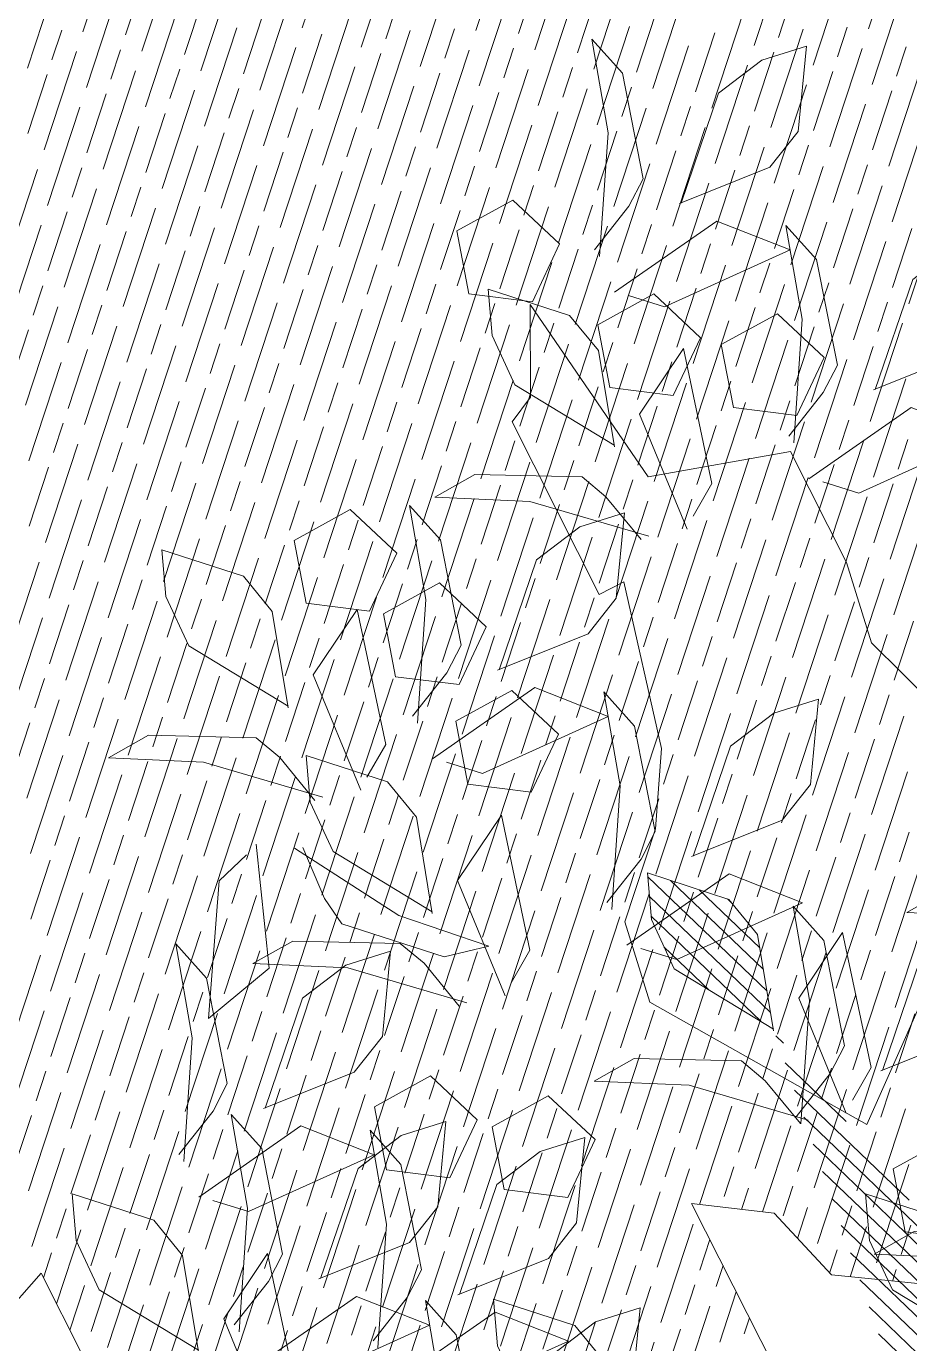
# Model space of a CAD drawing. Header units: millimetres. Extents: x 29001 to 40804, y -8833 to -5892.
# Drawn here: x 29459.74 to 29466.75, y -8448.91 to -8438.46 of the extents above; entities that cross this region are included whole.
import ezdxf

# ---------------------------------------------------------------- set-up
doc = ezdxf.new("R2010")
doc.units = ezdxf.units.MM
doc.layers.get('0').update_dxf_attribs({"lineweight": 0})
for name, color, linetype, lineweight in [('250', 250, 'Continuous', 0), ('252', 252, 'Continuous', 0), ('ARBOL', 3, 'Continuous', 0)]:
    doc.layers.add(name, color=color, linetype=linetype, lineweight=lineweight)
pattern_1 = [(45, (-1654799.55744, 54995.25762), (-0.0105615167031, 0.0105615167031), [])]

# ---------------------------------------------------------------- blocks, each defined once
blk = doc.blocks.new('U1')
at = {"lineweight": 0}
h = blk.add_hatch(dxfattribs=at)
h.set_pattern_fill('ANSI31', color=63, scale=0.11949, style=0)
h.set_pattern_definition(pattern_1)
edge = h.paths.add_edge_path()
edge.add_line((-2359700.9468, 78421.3569), (-2359700.9309, 78421.4671))
edge.add_line((-2359700.9309, 78421.4671), (-2359700.8989, 78421.5079))
edge.add_line((-2359700.8989, 78421.5079), (-2359700.8066, 78421.5399))
edge.add_line((-2359700.8066, 78421.5399), (-2359700.8101, 78421.4866))
edge.add_line((-2359700.8101, 78421.4866), (-2359700.835, 78421.4298))
edge.add_line((-2359700.835, 78421.4298), (-2359700.9468, 78421.3589))
edge.add_line((-2359701.2277, 78421.5763), (-2359701.2117, 78421.6866))
edge.add_line((-2359701.2117, 78421.6866), (-2359701.1798, 78421.7274))
edge.add_line((-2359701.1798, 78421.7274), (-2359701.0874, 78421.7593))
edge.add_line((-2359701.0874, 78421.7593), (-2359701.091, 78421.7061))
edge.add_line((-2359701.091, 78421.7061), (-2359701.1159, 78421.6493))
edge.add_line((-2359701.1159, 78421.6493), (-2359701.2277, 78421.5783))
edge.add_line((-2359701.6141, 78421.9584), (-2359701.7183, 78421.9977))
edge.add_line((-2359701.7183, 78421.9977), (-2359701.7513, 78422.0377))
edge.add_line((-2359701.7513, 78422.0377), (-2359701.7626, 78422.1347))
edge.add_line((-2359701.7626, 78422.1347), (-2359701.7114, 78422.1198))
edge.add_line((-2359701.7114, 78422.1198), (-2359701.6613, 78422.0833))
edge.add_line((-2359701.6613, 78422.0833), (-2359701.6161, 78421.9588))
edge.add_line((-2359701.8674, 78421.4415), (-2359701.8516, 78421.3312))
edge.add_line((-2359701.8516, 78421.3312), (-2359701.8707, 78421.283))
edge.add_line((-2359701.8707, 78421.283), (-2359701.9503, 78421.2263))
edge.add_line((-2359701.9503, 78421.2263), (-2359701.9619, 78421.2784))
edge.add_line((-2359701.9619, 78421.2784), (-2359701.9541, 78421.3399))
edge.add_line((-2359701.9541, 78421.3399), (-2359701.8668, 78421.4396))
edge.add_line((-2359701.497, 78421.0393), (-2359701.4812, 78420.9291))
edge.add_line((-2359701.4812, 78420.9291), (-2359701.5003, 78420.8809))
edge.add_line((-2359701.5003, 78420.8809), (-2359701.5799, 78420.8242))
edge.add_line((-2359701.5799, 78420.8242), (-2359701.5915, 78420.8763))
edge.add_line((-2359701.5915, 78420.8763), (-2359701.5837, 78420.9378))
edge.add_line((-2359701.5837, 78420.9378), (-2359701.4964, 78421.0375))
edge.add_line((-2359700.7266, 78422.0401), (-2359700.7107, 78422.1503))
edge.add_line((-2359700.7107, 78422.1503), (-2359700.6787, 78422.1911))
edge.add_line((-2359700.6787, 78422.1911), (-2359700.5864, 78422.2231))
edge.add_line((-2359700.5864, 78422.2231), (-2359700.5899, 78422.1698))
edge.add_line((-2359700.5899, 78422.1698), (-2359700.6148, 78422.1131))
edge.add_line((-2359700.6148, 78422.1131), (-2359700.7266, 78422.0421))
at = {"lineweight": 0, "true_color": 0xf9de58}
h = blk.add_hatch(dxfattribs=at)
h.set_pattern_fill('ANSI31', color=41, scale=0.11949, style=0)
h.set_pattern_definition(pattern_1)
edge = h.paths.add_edge_path()
edge.add_line((-2359701.3172, 78421.8994), (-2359701.3012, 78422.0097))
edge.add_line((-2359701.3012, 78422.0097), (-2359701.2693, 78422.0505))
edge.add_line((-2359701.2693, 78422.0505), (-2359701.1769, 78422.0824))
edge.add_line((-2359701.1769, 78422.0824), (-2359701.1805, 78422.0292))
edge.add_line((-2359701.1805, 78422.0292), (-2359701.2054, 78421.9724))
edge.add_line((-2359701.2054, 78421.9724), (-2359701.3172, 78421.9014))
edge.add_line((-2359701.4545, 78421.5371), (-2359701.5587, 78421.5764))
edge.add_line((-2359701.5587, 78421.5764), (-2359701.5917, 78421.6164))
edge.add_line((-2359701.5917, 78421.6164), (-2359701.603, 78421.7135))
edge.add_line((-2359701.603, 78421.7135), (-2359701.5518, 78421.6985))
edge.add_line((-2359701.5518, 78421.6985), (-2359701.5017, 78421.662))
edge.add_line((-2359701.5017, 78421.662), (-2359701.4564, 78421.5375))
edge.add_line((-2359701.2863, 78421.2947), (-2359701.2705, 78421.1844))
edge.add_line((-2359701.2705, 78421.1844), (-2359701.2896, 78421.1362))
edge.add_line((-2359701.2896, 78421.1362), (-2359701.3692, 78421.0795))
edge.add_line((-2359701.3692, 78421.0795), (-2359701.3808, 78421.1316))
edge.add_line((-2359701.3808, 78421.1316), (-2359701.373, 78421.1931))
edge.add_line((-2359701.373, 78421.1931), (-2359701.2857, 78421.2928))
edge.add_line((-2359700.5519, 78421.2883), (-2359700.5361, 78421.178))
edge.add_line((-2359700.5361, 78421.178), (-2359700.5553, 78421.1298))
edge.add_line((-2359700.5553, 78421.1298), (-2359700.6348, 78421.0732))
edge.add_line((-2359700.6348, 78421.0732), (-2359700.6464, 78421.1252))
edge.add_line((-2359700.6464, 78421.1252), (-2359700.6386, 78421.1867))
edge.add_line((-2359700.6386, 78421.1867), (-2359700.5513, 78421.2864))
at = {"color": 67, "lineweight": 0, "true_color": 0x6c822b}
for points in [[(-2359700.5785, 78422.882), (-2359700.6192, 78422.8684), (-2359700.7638, 78422.9304), (-2359700.6808, 78422.9649), (-2359700.5625, 78422.8861)], [(-2359700.758, 78422.7181), (-2359700.7981, 78422.7669), (-2359700.8149, 78422.7979), (-2359700.7937, 78422.9187), (-2359700.7595, 78422.9584), (-2359700.7759, 78422.8511), (-2359700.7633, 78422.7102)], [(-2359700.8556, 78422.7687), (-2359700.9598, 78422.8081), (-2359700.9928, 78422.8481), (-2359701.0041, 78422.9451), (-2359700.9529, 78422.9302), (-2359700.9028, 78422.8937), (-2359700.8576, 78422.7691)], [(-2359700.647, 78422.6288), (-2359700.6691, 78422.6656), (-2359700.6397, 78422.8202), (-2359700.5881, 78422.7466), (-2359700.6397, 78422.6141)], [(-2359700.7956, 78422.665), (-2359700.8363, 78422.6514), (-2359700.9809, 78422.7134), (-2359700.8979, 78422.7479), (-2359700.7796, 78422.669)], [(-2359700.5871, 78422.6035), (-2359700.548, 78422.6532), (-2359700.5214, 78422.6763), (-2359700.3989, 78422.6816), (-2359700.3527, 78422.6567), (-2359700.461, 78422.6496), (-2359700.596, 78422.6071)], [(-2359700.4201, 78422.458), (-2359700.5243, 78422.4973), (-2359700.5572, 78422.5373), (-2359700.5686, 78422.6343), (-2359700.5173, 78422.6194), (-2359700.4672, 78422.5829), (-2359700.422, 78422.4584)], [(-2359700.36, 78422.3542), (-2359700.4007, 78422.3406), (-2359700.5453, 78422.4026), (-2359700.4623, 78422.4371), (-2359700.3441, 78422.3583)], [(-2359700.5395, 78422.1903), (-2359700.5796, 78422.2391), (-2359700.5964, 78422.2701), (-2359700.5752, 78422.3909), (-2359700.541, 78422.4306), (-2359700.5574, 78422.3233), (-2359700.5449, 78422.1824)], [(-2359700.6372, 78422.241), (-2359700.7414, 78422.2803), (-2359700.7744, 78422.3203), (-2359700.7857, 78422.4173), (-2359700.7344, 78422.4024), (-2359700.6843, 78422.3659), (-2359700.6391, 78422.2413)], [(-2359700.4286, 78422.101), (-2359700.4507, 78422.1378), (-2359700.4212, 78422.2924), (-2359700.3697, 78422.2188), (-2359700.4212, 78422.0863)], [(-2359700.1942, 78422.2604), (-2359700.2176, 78422.2017), (-2359700.2367, 78422.1721), (-2359700.3527, 78422.1324), (-2359700.404, 78422.1432), (-2359700.3021, 78422.1806), (-2359700.1846, 78422.2595)], [(-2359700.5771, 78422.1372), (-2359700.6178, 78422.1236), (-2359700.7624, 78422.1856), (-2359700.6795, 78422.2201), (-2359700.5612, 78422.1412)], [(-2359700.7266, 78422.0401), (-2359700.7107, 78422.1503), (-2359700.6787, 78422.1911), (-2359700.5864, 78422.2231), (-2359700.5899, 78422.1698), (-2359700.6148, 78422.1131), (-2359700.7266, 78422.0421)], [(-2359700.7502, 78421.9414), (-2359700.7903, 78421.9902), (-2359700.8071, 78422.0212), (-2359700.786, 78422.142), (-2359700.7518, 78422.1817), (-2359700.7681, 78422.0744), (-2359700.7556, 78421.9335)], [(-2359700.8479, 78421.992), (-2359700.9521, 78422.0313), (-2359700.9851, 78422.0713), (-2359700.9964, 78422.1684), (-2359700.9452, 78422.1534), (-2359700.8951, 78422.1169), (-2359700.8498, 78421.9924)], [(-2359700.815, 78421.9591), (-2359700.8371, 78421.9959), (-2359700.8076, 78422.1505), (-2359700.7561, 78422.0769), (-2359700.8076, 78421.9444)], [(-2359700.3687, 78422.0757), (-2359700.3296, 78422.1254), (-2359700.303, 78422.1485), (-2359700.1805, 78422.1538), (-2359700.1343, 78422.129), (-2359700.2426, 78422.1219), (-2359700.3775, 78422.0793)], [(-2359700.1432, 78421.9636), (-2359700.2474, 78422.0029), (-2359700.2804, 78422.0429), (-2359700.2917, 78422.1399), (-2359700.2404, 78422.125), (-2359700.1903, 78422.0885), (-2359700.1451, 78421.964)], [(-2359700.755, 78421.9338), (-2359700.716, 78421.9835), (-2359700.6893, 78422.0066), (-2359700.5668, 78422.0119), (-2359700.5207, 78421.9871), (-2359700.629, 78421.98), (-2359700.7639, 78421.9374)], [(-2359700.1046, 78421.7173), (-2359700.1447, 78421.7661), (-2359700.1615, 78421.7971), (-2359700.1403, 78421.9179), (-2359700.1061, 78421.9576), (-2359700.1225, 78421.8503), (-2359700.11, 78421.7094)], [(-2359700.2023, 78421.7679), (-2359700.3065, 78421.8072), (-2359700.3395, 78421.8472), (-2359700.3508, 78421.9443), (-2359700.2996, 78421.9293), (-2359700.2495, 78421.8928), (-2359700.2042, 78421.7683)], [(-2359700.0831, 78421.8598), (-2359700.1238, 78421.8462), (-2359700.2684, 78421.9082), (-2359700.1854, 78421.9427), (-2359700.0672, 78421.8639)], [(-2359700.2626, 78421.6959), (-2359700.3027, 78421.7447), (-2359700.3195, 78421.7757), (-2359700.2983, 78421.8965), (-2359700.2641, 78421.9362), (-2359700.2805, 78421.8289), (-2359700.268, 78421.688)], [(-2359700.3603, 78421.7466), (-2359700.4645, 78421.7859), (-2359700.4975, 78421.8259), (-2359700.5088, 78421.9229), (-2359700.4576, 78421.908), (-2359700.4074, 78421.8715), (-2359700.3622, 78421.7469)], [(-2359700.9679, 78421.6691), (-2359700.9519, 78421.7793), (-2359700.92, 78421.8201), (-2359700.8276, 78421.8521), (-2359700.8312, 78421.7988), (-2359700.856, 78421.7421), (-2359700.9679, 78421.6711)], [(-2359701.0705, 78421.7298), (-2359701.0315, 78421.7795), (-2359701.0048, 78421.8025), (-2359700.8823, 78421.8079), (-2359700.8362, 78421.783), (-2359700.9445, 78421.7759), (-2359701.0794, 78421.7333)], [(-2359700.1517, 78421.6066), (-2359700.1738, 78421.6434), (-2359700.1443, 78421.798), (-2359700.0928, 78421.7244), (-2359700.1443, 78421.5919)], [(-2359700.1422, 78421.6642), (-2359700.1829, 78421.6506), (-2359700.3275, 78421.7126), (-2359700.2446, 78421.7471), (-2359700.1263, 78421.6682)], [(-2359700.541, 78421.5578), (-2359700.5251, 78421.668), (-2359700.4931, 78421.7088), (-2359700.4008, 78421.7408), (-2359700.4043, 78421.6875), (-2359700.4292, 78421.6308), (-2359700.5411, 78421.5598)], [(-2359700.3217, 78421.5003), (-2359700.3618, 78421.5491), (-2359700.3786, 78421.5801), (-2359700.3575, 78421.7009), (-2359700.3233, 78421.7406), (-2359700.3396, 78421.6333), (-2359700.3271, 78421.4923)], [(-2359700.4194, 78421.5509), (-2359700.5236, 78421.5902), (-2359700.5566, 78421.6302), (-2359700.5679, 78421.7273), (-2359700.5167, 78421.7123), (-2359700.4666, 78421.6758), (-2359700.4213, 78421.5513)]]:
    blk.add_lwpolyline(points, dxfattribs=at)
at = {"color": 63, "lineweight": 0}
for points in [[(-2359701.1157, 78422.1187), (-2359701.0767, 78422.1684), (-2359701.05, 78422.1914), (-2359700.9275, 78422.1967), (-2359700.8814, 78422.1719), (-2359700.9897, 78422.1648), (-2359701.1246, 78422.1222)], [(-2359700.3002, 78421.6428), (-2359700.3409, 78421.6292), (-2359700.4855, 78421.6912), (-2359700.4026, 78421.7257), (-2359700.2843, 78421.6468)]]:
    blk.add_lwpolyline(points, dxfattribs=at)
at = {"layer": '250', "lineweight": 0}
for points in [[(-2359700.5408, 78422.9351), (-2359700.581, 78422.9839), (-2359700.5978, 78423.0149), (-2359700.5766, 78423.1357), (-2359700.5424, 78423.1754), (-2359700.5588, 78423.0681), (-2359700.5462, 78422.9272)], [(-2359700.6385, 78422.9858), (-2359700.7427, 78423.0251), (-2359700.7757, 78423.0651), (-2359700.787, 78423.1621), (-2359700.7358, 78423.1472), (-2359700.6857, 78423.1107), (-2359700.6404, 78422.9861)], [(-2359700.5587, 78422.7098), (-2359700.5427, 78422.82), (-2359700.5108, 78422.8608), (-2359700.4184, 78422.8928), (-2359700.422, 78422.8395), (-2359700.4468, 78422.7828), (-2359700.5587, 78422.7118)], [(-2359700.3224, 78422.4073), (-2359700.3625, 78422.4561), (-2359700.3793, 78422.4871), (-2359700.3581, 78422.6079), (-2359700.3239, 78422.6476), (-2359700.3403, 78422.5403), (-2359700.3278, 78422.3994)], [(-2359700.1806, 78422.42), (-2359700.1646, 78422.5302), (-2359700.1327, 78422.571), (-2359700.0403, 78422.603), (-2359700.0439, 78422.5497), (-2359700.0687, 78422.4929), (-2359700.1806, 78422.4219)], [(-2359700.2689, 78422.339), (-2359700.291, 78422.3758), (-2359700.2616, 78422.5304), (-2359700.21, 78422.4568), (-2359700.2616, 78422.3243)], [(-2359700.209, 78422.3137), (-2359700.1699, 78422.3634), (-2359700.1433, 78422.3864), (-2359700.0208, 78422.3918), (-2359699.9746, 78422.3669), (-2359700.0829, 78422.3598), (-2359700.2179, 78422.3172)], [(-2359700.3402, 78422.182), (-2359700.3243, 78422.2922), (-2359700.2923, 78422.333), (-2359700.2, 78422.365), (-2359700.2035, 78422.3117), (-2359700.2284, 78422.255), (-2359700.3402, 78422.184)], [(-2359700.1295, 78422.2531), (-2359700.098, 78422.224), (-2359700.0826, 78422.0674), (-2359700.1528, 78422.1235), (-2359700.1408, 78422.2651)], [(-2359700.0455, 78421.9129), (-2359700.0856, 78421.9617), (-2359700.1024, 78421.9927), (-2359700.0812, 78422.1135), (-2359700.047, 78422.1532), (-2359700.0634, 78422.0459), (-2359700.0509, 78421.905)], [(-2359700.0633, 78421.6876), (-2359700.0474, 78421.7978), (-2359700.0154, 78421.8386), (-2359699.9231, 78421.8706), (-2359699.9266, 78421.8173), (-2359699.9515, 78421.7606), (-2359700.0633, 78421.6896)]]:
    blk.add_lwpolyline(points, dxfattribs=at)
blk = doc.blocks.new('cc')
at = {"color": 66, "linetype": 'Continuous', "true_color": 0x608d07}
for p, q in [((-0.3661, 3.3124), (-0.3998, 3.3318)), ((-0.2382, 3.2385), (-0.3235, 3.2878)), ((-0.3465, 3.1494), (-0.4909, 3.2327)), ((-0.1146, 3.0913), (-0.399, 3.2555)), ((-0.4646, 3.1418), (-0.5317, 3.1805)), ((-1.0926, 2.9735), (-1.377, 3.1377)), ((-0.8847, 3.0052), (-1.1691, 3.1693)), ((-0.8159, 3.1171), (-0.8617, 3.1435)), ((-1.0029, 2.9975), (-1.1735, 3.096)), ((-0.7918, 3.0273), (-0.9372, 3.1113)), ((-0.3367, 3.0679), (-0.422, 3.1171)), ((-0.0052, 2.9524), (-0.2896, 3.1165)), ((-0.2131, 2.9207), (-0.4975, 3.0849)), ((-0.445, 2.9788), (-0.5342, 3.0303)), ((-0.1234, 2.9447), (-0.294, 3.0433)), ((-1.1911, 2.8029), (-1.4755, 2.9671)), ((-0.9832, 2.8345), (-1.2676, 2.9987)), ((-0.8749, 2.9237), (-0.9602, 2.9729)), ((-0.7678, 2.9376), (-0.8279, 2.9723)), ((-1.1014, 2.8269), (-1.272, 2.9254)), ((-0.7514, 2.7765), (-1.0357, 2.9407)), ((-0.4352, 2.8973), (-0.5205, 2.9465)), ((-0.1038, 2.7817), (-0.3881, 2.9459)), ((-0.7438, 2.8479), (-0.8323, 2.899)), ((-0.3116, 2.7501), (-0.5608, 2.894)), ((0.1281, 2.7237), (-0.1562, 2.8879)), ((0.0046, 2.8709), (-0.0807, 2.9201)), ((-0.5435, 2.8081), (-0.6051, 2.8437)), ((-0.2219, 2.7741), (-0.3925, 2.8726)), ((0.2178, 2.7477), (0.0472, 2.8462)), ((-1.0818, 2.6639), (-1.3661, 2.8281)), ((-0.9734, 2.753), (-1.0587, 2.8023)), ((-0.642, 2.6375), (-0.9264, 2.8017)), ((-1.2896, 2.6323), (-1.574, 2.7964)), ((-0.8499, 2.6059), (-1.1342, 2.77)), ((-0.5337, 2.7266), (-0.619, 2.7759)), ((-0.2023, 2.6111), (-0.4866, 2.7753)), ((-1.1999, 2.6563), (-1.3705, 2.7548)), ((-0.7602, 2.6299), (-0.9308, 2.7284)), ((-0.4101, 2.5795), (-0.6936, 2.7431)), ((0.0296, 2.5531), (-0.2547, 2.7173)), ((-0.0939, 2.7002), (-0.1792, 2.7495)), ((0.2375, 2.5847), (-0.0469, 2.7489)), ((-0.3204, 2.6035), (-0.491, 2.702)), ((0.1193, 2.5771), (-0.0513, 2.6756)), ((0.4694, 2.5267), (0.185, 2.6909)), ((-1.1803, 2.4933), (-1.4646, 2.6575)), ((-1.3881, 2.4616), (-1.6725, 2.6258)), ((-0.9484, 2.4352), (-1.2327, 2.5994)), ((-1.0719, 2.5824), (-1.1572, 2.6317)), ((-0.7405, 2.4669), (-1.0249, 2.6311)), ((-0.6322, 2.556), (-0.7175, 2.6053)), ((-0.3008, 2.4405), (-0.5851, 2.6047)), ((-1.2984, 2.4857), (-1.469, 2.5842)), ((-0.8587, 2.4593), (-1.0293, 2.5578)), ((-0.5086, 2.4088), (-0.793, 2.573)), ((-0.1924, 2.5296), (-0.2778, 2.5789)), ((0.139, 2.4141), (-0.1454, 2.5783)), ((0.2473, 2.5032), (0.162, 2.5525)), ((0.5787, 2.3877), (0.2944, 2.5519)), ((-1.7185, 2.3491), (-2.0029, 2.5132)), ((-0.4189, 2.4329), (-0.5895, 2.5314)), ((-0.0689, 2.3825), (-0.3532, 2.5466)), ((0.3709, 2.3561), (0.0865, 2.5202)), ((-1.6102, 2.4382), (-1.6955, 2.4874)), ((-1.2788, 2.3227), (-1.5631, 2.4869)), ((0.0208, 2.4065), (-0.1498, 2.505)), ((0.4606, 2.3801), (0.29, 2.4786)), ((-1.4866, 2.291), (-1.771, 2.4552)), ((-1.0469, 2.2646), (-1.3312, 2.4288)), ((-1.1704, 2.4118), (-1.2558, 2.461)), ((-0.839, 2.2963), (-1.1234, 2.4605)), ((-0.7307, 2.3854), (-0.816, 2.4347)), ((-0.3993, 2.2699), (-0.6836, 2.4341)), ((-1.3969, 2.3151), (-1.5675, 2.4136)), ((-0.9572, 2.2887), (-1.1278, 2.3872)), ((-0.6071, 2.2382), (-0.8915, 2.4024)), ((-0.291, 2.359), (-0.3763, 2.4083)), ((0.0405, 2.2435), (-0.2439, 2.4077)), ((0.1488, 2.3326), (0.0635, 2.3819)), ((-1.817, 2.1784), (-2.1014, 2.3426)), ((-0.5174, 2.2623), (-0.688, 2.3608)), ((-0.1674, 2.2118), (-0.4518, 2.376)), ((0.2724, 2.1854), (-0.012, 2.3496)), ((0.4802, 2.2171), (0.1958, 2.3813)), ((0.5885, 2.3062), (0.5032, 2.3555)), ((-1.7087, 2.2676), (-1.794, 2.3168)), ((-1.3773, 2.1521), (-1.6616, 2.3162)), ((-0.0777, 2.2359), (-0.2483, 2.3344)), ((0.3621, 2.2095), (0.1914, 2.308)), ((0.7121, 2.159), (0.4277, 2.3232)), ((-1.9352, 2.1708), (-2.1058, 2.2693)), ((-1.5851, 2.1204), (-1.8695, 2.2846)), ((-1.1454, 2.094), (-1.4298, 2.2582)), ((-1.269, 2.2412), (-1.3543, 2.2904)), ((-0.9375, 2.1257), (-1.2219, 2.2898)), ((-0.8292, 2.2148), (-0.9145, 2.264)), ((-0.4978, 2.0993), (-0.7822, 2.2634)), ((-1.4954, 2.1444), (-1.666, 2.2429)), ((-1.0557, 2.118), (-1.2263, 2.2165)), ((-0.7056, 2.0676), (-0.99, 2.2318)), ((-0.3895, 2.1884), (-0.4748, 2.2376)), ((-0.058, 2.0729), (-0.3424, 2.237)), ((-0.6159, 2.0916), (-0.7866, 2.1902)), ((-0.2659, 2.0412), (-0.5503, 2.2054)), ((0.1739, 2.0148), (-0.1105, 2.179)), ((0.0503, 2.162), (-0.035, 2.2112)), ((0.3817, 2.0465), (0.0973, 2.2107)), ((0.49, 2.1356), (0.4047, 2.1848)), ((0.8215, 2.0201), (0.5371, 2.1843)), ((-2.1234, 1.9762), (-2.4078, 2.1404)), ((-1.9155, 2.0078), (-2.1999, 2.172)), ((-1.8072, 2.0969), (-1.8925, 2.1462)), ((-1.4758, 1.9814), (-1.7602, 2.1456)), ((-0.1762, 2.0652), (-0.3468, 2.1638)), ((0.2636, 2.0389), (0.0929, 2.1374)), ((0.6136, 1.9884), (0.3292, 2.1526)), ((-2.0337, 2.0002), (-2.2043, 2.0987)), ((-1.6836, 1.9498), (-1.968, 2.114)), ((-1.3675, 2.0706), (-1.4528, 2.1198)), ((-1.036, 1.955), (-1.3204, 2.1192)), ((-0.9277, 2.0442), (-1.013, 2.0934)), ((-0.5963, 1.9286), (-0.8807, 2.0928)), ((0.7033, 2.0125), (0.5327, 2.111)), ((-1.5939, 1.9738), (-1.7646, 2.0723)), ((-1.2439, 1.9234), (-1.5283, 2.0876)), ((-0.8041, 1.897), (-1.0885, 2.0612)), ((-0.488, 2.0178), (-0.5733, 2.067)), ((-0.1565, 1.9022), (-0.4409, 2.0664)), ((-1.1542, 1.9474), (-1.3248, 2.0459)), ((-0.7144, 1.921), (-0.8851, 2.0195)), ((-0.3644, 1.8706), (-0.6488, 2.0348)), ((0.0753, 1.8442), (-0.209, 2.0084)), ((-0.0482, 1.9914), (-0.1335, 2.0406)), ((0.2832, 1.8759), (-0.0012, 2.04)), ((0.3915, 1.965), (0.3062, 2.0142)), ((0.7229, 1.8495), (0.4386, 2.0136)), ((-2.2219, 1.8056), (-2.5063, 1.9697)), ((-2.014, 1.8372), (-2.2984, 2.0014)), ((-1.9057, 1.9263), (-1.991, 1.9756)), ((-1.5743, 1.8108), (-1.8587, 1.975)), ((-0.2747, 1.8946), (-0.4453, 1.9931)), ((0.1651, 1.8682), (-0.0056, 1.9667)), ((0.5151, 1.8178), (0.2307, 1.982)), ((0.8313, 1.9386), (0.746, 1.9878)), ((-2.1322, 1.8296), (-2.3028, 1.9281)), ((-1.7821, 1.7792), (-2.0665, 1.9433)), ((-1.466, 1.8999), (-1.5513, 1.9492)), ((-1.1345, 1.7844), (-1.4189, 1.9486)), ((-1.0262, 1.8735), (-1.1115, 1.9228)), ((-0.6948, 1.758), (-0.9792, 1.9222)), ((0.6048, 1.8418), (0.4342, 1.9403)), ((0.9548, 1.7914), (0.6705, 1.9556)), ((-1.6924, 1.8032), (-1.8631, 1.9017)), ((-1.3424, 1.7528), (-1.6268, 1.9169)), ((-0.9027, 1.7264), (-1.187, 1.8905)), ((-0.5865, 1.8471), (-0.6718, 1.8964)), ((-0.2551, 1.7316), (-0.5394, 1.8958)), ((1.0445, 1.8154), (0.8739, 1.914)), ((-1.2527, 1.7768), (-1.4233, 1.8753)), ((-0.8129, 1.7504), (-0.9836, 1.8489)), ((-0.4629, 1.7), (-0.7473, 1.8642)), ((-0.1467, 1.8207), (-0.232, 1.87)), ((0.1847, 1.7052), (-0.0997, 1.8694)), ((0.293, 1.7944), (0.2077, 1.8436)), ((0.6244, 1.6788), (0.3401, 1.843)), ((-2.1125, 1.6666), (-2.3969, 1.8308)), ((-2.0042, 1.7557), (-2.0895, 1.805)), ((-1.6728, 1.6402), (-1.9572, 1.8044)), ((-0.3732, 1.724), (-0.5438, 1.8225)), ((-0.0232, 1.6736), (-0.3075, 1.8378)), ((0.4166, 1.6472), (0.1322, 1.8114)), ((0.7328, 1.768), (0.6475, 1.8172)), ((1.0642, 1.6524), (0.7798, 1.8166)), ((-2.2307, 1.659), (-2.4013, 1.7575)), ((-1.8807, 1.6085), (-2.165, 1.7727)), ((-1.5645, 1.7293), (-1.6498, 1.7786)), ((-1.2331, 1.6138), (-1.5174, 1.778)), ((0.0665, 1.6976), (-0.1041, 1.7961)), ((0.5063, 1.6712), (0.3357, 1.7697)), ((0.8563, 1.6208), (0.572, 1.785)), ((1.2961, 1.5944), (1.0117, 1.7586)), ((-1.7909, 1.6326), (-1.9616, 1.7311)), ((-1.4409, 1.5821), (-1.7253, 1.7463)), ((-1.0012, 1.5557), (-1.2855, 1.7199)), ((-1.1247, 1.7029), (-1.21, 1.7522)), ((-0.7933, 1.5874), (-1.0777, 1.7516)), ((-0.685, 1.6765), (-0.7703, 1.7258)), ((-0.3536, 1.561), (-0.6379, 1.7252)), ((0.946, 1.6448), (0.7754, 1.7433)), ((-2.3204, 1.6349), (-2.4492, 1.7093)), ((-1.3512, 1.6062), (-1.5218, 1.7047)), ((-0.9115, 1.5798), (-1.0821, 1.6783)), ((-0.5614, 1.5294), (-0.8458, 1.6935)), ((-0.2452, 1.6501), (-0.3305, 1.6994)), ((0.0862, 1.5346), (-0.1982, 1.6988)), ((0.1945, 1.6237), (0.1092, 1.673)), ((0.5259, 1.5082), (0.2416, 1.6724)), ((-2.1027, 1.5851), (-2.188, 1.6343)), ((-1.7713, 1.4696), (-2.0557, 1.6338)), ((-0.4717, 1.5534), (-0.6423, 1.6519)), ((-0.1217, 1.503), (-0.406, 1.6671)), ((0.3181, 1.4766), (0.0337, 1.6407)), ((0.6343, 1.5973), (0.5489, 1.6466)), ((0.9657, 1.4818), (0.6813, 1.646)), ((-2.2111, 1.496), (-2.4252, 1.6196)), ((-1.9792, 1.4379), (-2.2635, 1.6021)), ((-1.663, 1.5587), (-1.7483, 1.6079)), ((-1.3316, 1.4432), (-1.6159, 1.6074)), ((-0.032, 1.527), (-0.2026, 1.6255)), ((0.4078, 1.5006), (0.2372, 1.5991)), ((0.7578, 1.4502), (0.4735, 1.6143)), ((1.1976, 1.4238), (0.9132, 1.588)), ((1.074, 1.5709), (0.9887, 1.6202)), ((1.4054, 1.4554), (1.1211, 1.6196)), ((-1.8895, 1.462), (-2.0601, 1.5605)), ((-1.5394, 1.4115), (-1.8238, 1.5757)), ((-1.0997, 1.3851), (-1.384, 1.5493)), ((-1.2232, 1.5323), (-1.3085, 1.5816)), ((-0.8918, 1.4168), (-1.1762, 1.581)), ((-0.7835, 1.5059), (-0.8688, 1.5552)), ((-0.4521, 1.3904), (-0.7364, 1.5546)), ((0.8475, 1.4742), (0.6769, 1.5727)), ((1.2873, 1.4478), (1.1167, 1.5463)), ((-2.3292, 1.4884), (-2.4011, 1.5299)), ((-1.4497, 1.4356), (-1.6203, 1.5341)), ((-1.01, 1.4092), (-1.1806, 1.5077)), ((-0.6599, 1.3587), (-0.9443, 1.5229)), ((-0.3437, 1.4795), (-0.4291, 1.5288)), ((-0.0123, 1.364), (-0.2967, 1.5282)), ((-2.2012, 1.4145), (-2.2865, 1.4637)), ((-1.8698, 1.299), (-2.1542, 1.4631)), ((-0.5702, 1.3828), (-0.7408, 1.4813)), ((-0.2202, 1.3323), (-0.5045, 1.4965)), ((0.2196, 1.3059), (-0.0648, 1.4701)), ((0.096, 1.4531), (0.0107, 1.5024)), ((0.4274, 1.3376), (0.1431, 1.5018)), ((0.5358, 1.4267), (0.4504, 1.476)), ((0.8672, 1.3112), (0.5828, 1.4754)), ((-2.0777, 1.2673), (-2.362, 1.4315)), ((-1.7615, 1.3881), (-1.8468, 1.4373)), ((-1.4301, 1.2726), (-1.7144, 1.4367)), ((-0.1305, 1.3564), (-0.3011, 1.4549)), ((0.3093, 1.33), (0.1387, 1.4285)), ((0.6593, 1.2795), (0.375, 1.4437)), ((0.9755, 1.4003), (0.8902, 1.4496)), ((1.3069, 1.2848), (1.0226, 1.449)), ((1.4152, 1.3739), (1.3299, 1.4232)), ((-1.988, 1.2913), (-2.1586, 1.3898)), ((-1.6379, 1.2409), (-1.9223, 1.4051)), ((-1.3217, 1.3617), (-1.4071, 1.4109)), ((-0.9903, 1.2462), (-1.2747, 1.4103)), ((-0.882, 1.3353), (-0.9673, 1.3845)), ((-0.5506, 1.2198), (-0.8349, 1.3839)), ((0.749, 1.3036), (0.5784, 1.4021)), ((1.0991, 1.2532), (0.8147, 1.4173)), ((1.5388, 1.2268), (1.2544, 1.3909)), ((-1.5482, 1.2649), (-1.7188, 1.3634)), ((-1.1982, 1.2145), (-1.4825, 1.3787)), ((-0.7584, 1.1881), (-1.0428, 1.3523)), ((-0.4422, 1.3089), (-0.5276, 1.3581)), ((-0.1108, 1.1934), (-0.3952, 1.3576)), ((1.1888, 1.2772), (1.0182, 1.3757)), ((-1.1085, 1.2385), (-1.2791, 1.3371)), ((-0.6687, 1.2122), (-0.8393, 1.3107)), ((-0.3187, 1.1617), (-0.603, 1.3259)), ((0.1211, 1.1353), (-0.1633, 1.2995)), ((-0.0025, 1.2825), (-0.0878, 1.3317)), ((0.3289, 1.167), (0.0446, 1.3312)), ((0.4372, 1.2561), (0.3519, 1.3054)), ((0.7687, 1.1406), (0.4843, 1.3048)), ((-1.9683, 1.1283), (-2.2527, 1.2925)), ((-1.86, 1.2175), (-1.9453, 1.2667)), ((-1.5286, 1.1019), (-1.8129, 1.2661)), ((-0.229, 1.1858), (-0.3996, 1.2843)), ((0.2108, 1.1594), (0.0402, 1.2579)), ((0.5608, 1.1089), (0.2764, 1.2731)), ((0.877, 1.2297), (0.7917, 1.279)), ((1.2084, 1.1142), (0.924, 1.2784)), ((-2.0865, 1.1207), (-2.2571, 1.2192)), ((-1.7364, 1.0703), (-2.0208, 1.2345)), ((-1.4202, 1.1911), (-1.5056, 1.2403)), ((-1.0888, 1.0755), (-1.3732, 1.2397)), ((-0.9805, 1.1647), (-1.0658, 1.2139)), ((-0.6491, 1.0492), (-0.9334, 1.2133)), ((0.6505, 1.133), (0.4799, 1.2315)), ((1.0006, 1.0825), (0.7162, 1.2467)), ((1.4403, 1.0561), (1.1559, 1.2203)), ((1.3167, 1.2033), (1.2314, 1.2526)), ((1.6482, 1.0878), (1.3638, 1.252)), ((-1.6467, 1.0943), (-1.8173, 1.1928)), ((-1.2967, 1.0439), (-1.5811, 1.2081)), ((-0.8569, 1.0175), (-1.1413, 1.1817)), ((-0.5408, 1.1383), (-0.6261, 1.1875)), ((-0.2093, 1.0228), (-0.4937, 1.1869)), ((1.0903, 1.1066), (0.9196, 1.2051)), ((1.53, 1.0802), (1.3594, 1.1787)), ((-1.207, 1.0679), (-1.3776, 1.1664)), ((-0.7672, 1.0415), (-0.9378, 1.14)), ((-0.4172, 0.9911), (-0.7016, 1.1553)), ((0.0226, 0.9647), (-0.2618, 1.1289)), ((-0.101, 1.1119), (-0.1863, 1.1611)), ((0.2304, 0.9964), (-0.054, 1.1605)), ((0.3387, 1.0855), (0.2534, 1.1347)), ((0.6702, 0.97), (0.3858, 1.1341)), ((-1.9585, 1.0468), (-2.0438, 1.0961)), ((-1.6271, 0.9313), (-1.9114, 1.0955)), ((-0.3275, 1.0151), (-0.4981, 1.1136)), ((0.1123, 0.9887), (-0.0584, 1.0872)), ((0.4623, 0.9383), (0.1779, 1.1025)), ((0.7785, 1.0591), (0.6932, 1.1083)), ((1.1099, 0.9436), (0.8255, 1.1078)), ((-1.8349, 0.8997), (-2.1193, 1.0638)), ((-1.5188, 1.0204), (-1.6041, 1.0697)), ((-1.1873, 0.9049), (-1.4717, 1.0691)), ((0.552, 0.9623), (0.3814, 1.0609)), ((0.902, 0.9119), (0.6177, 1.0761)), ((1.3418, 0.8855), (1.0574, 1.0497)), ((1.2182, 1.0327), (1.1329, 1.0819)), ((1.5496, 0.9172), (1.2653, 1.0814)), ((1.658, 1.0063), (1.5727, 1.0555)), ((1.9894, 0.8908), (1.705, 1.055)), ((-1.7452, 0.9237), (-1.9158, 1.0222)), ((-1.3952, 0.8733), (-1.6796, 1.0374)), ((-0.9554, 0.8469), (-1.2398, 1.0111)), ((-1.079, 0.994), (-1.1643, 1.0433)), ((-0.7476, 0.8785), (-1.032, 1.0427)), ((-0.6393, 0.9677), (-0.7246, 1.0169)), ((-0.3078, 0.8521), (-0.5922, 1.0163)), ((0.9918, 0.936), (0.8211, 1.0345)), ((1.4315, 0.9096), (1.2609, 1.0081)), ((1.7815, 0.8591), (1.4972, 1.0233)), ((-1.3055, 0.8973), (-1.4761, 0.9958)), ((-0.8657, 0.8709), (-1.0364, 0.9694)), ((-0.5157, 0.8205), (-0.8001, 0.9847)), ((-0.1995, 0.9413), (-0.2848, 0.9905)), ((0.1319, 0.8257), (-0.1525, 0.9899)), ((0.2402, 0.9149), (0.1549, 0.9641)), ((0.5716, 0.7993), (0.2873, 0.9635)), ((1.8713, 0.8832), (1.7006, 0.9817)), ((-1.7256, 0.7607), (-2.01, 0.9249)), ((-0.426, 0.8445), (-0.5966, 0.943)), ((-0.076, 0.7941), (-0.3603, 0.9583)), ((0.3638, 0.7677), (0.0794, 0.9319)), ((0.68, 0.8885), (0.5947, 0.9377)), ((1.0114, 0.773), (0.727, 0.9371)), ((-1.6173, 0.8498), (-1.7026, 0.8991)), ((-1.2858, 0.7343), (-1.5702, 0.8985)), ((0.0138, 0.8181), (-0.1569, 0.9166)), ((0.4535, 0.7917), (0.2829, 0.8902)), ((0.8035, 0.7413), (0.5192, 0.9055)), ((1.2433, 0.7149), (0.9589, 0.8791)), ((1.1197, 0.8621), (1.0344, 0.9113)), ((1.4511, 0.7466), (1.1668, 0.9107)), ((1.5595, 0.8357), (1.4742, 0.8849)), ((1.8909, 0.7202), (1.6065, 0.8843)), ((-1.4937, 0.7027), (-1.7781, 0.8668)), ((-1.054, 0.6763), (-1.3383, 0.8404)), ((-1.1775, 0.8234), (-1.2628, 0.8727)), ((-0.8461, 0.7079), (-1.1305, 0.8721)), ((-0.7378, 0.797), (-0.8231, 0.8463)), ((-0.4064, 0.6815), (-0.6907, 0.8457)), ((0.8933, 0.7653), (0.7226, 0.8638)), ((1.333, 0.7389), (1.1624, 0.8374)), ((1.683, 0.6885), (1.3987, 0.8527)), ((-1.404, 0.7267), (-1.5746, 0.8252)), ((-0.9642, 0.7003), (-1.1349, 0.7988)), ((-0.6142, 0.6499), (-0.8986, 0.814)), ((-0.298, 0.7706), (-0.3833, 0.8199)), ((0.0334, 0.6551), (-0.251, 0.8193)), ((1.7727, 0.7125), (1.6021, 0.811)), ((2.1228, 0.6621), (1.8384, 0.8263)), ((-0.5245, 0.6739), (-0.6951, 0.7724)), ((-0.1745, 0.6235), (-0.4588, 0.7876)), ((0.2653, 0.5971), (-0.0191, 0.7612)), ((0.1417, 0.7442), (0.0564, 0.7935)), ((0.4731, 0.6287), (0.1888, 0.7929)), ((0.5815, 0.7178), (0.4962, 0.7671)), ((0.9129, 0.6023), (0.6285, 0.7665)), ((-1.3844, 0.5637), (-1.6687, 0.7279)), ((-0.0847, 0.6475), (-0.2554, 0.746)), ((0.355, 0.6211), (0.1844, 0.7196)), ((0.705, 0.5707), (0.4207, 0.7349)), ((1.0212, 0.6915), (0.9359, 0.7407)), ((1.3526, 0.5759), (1.0683, 0.7401)), ((1.461, 0.6651), (1.3757, 0.7143)), ((1.7924, 0.5495), (1.508, 0.7137)), ((-1.1525, 0.5056), (-1.4368, 0.6698)), ((-1.276, 0.6528), (-1.3613, 0.7021)), ((-0.9446, 0.5373), (-1.229, 0.7015)), ((-0.8363, 0.6264), (-0.9216, 0.6757)), ((-0.5049, 0.5109), (-0.7892, 0.6751)), ((0.7947, 0.5947), (0.6241, 0.6932)), ((1.1448, 0.5443), (0.8604, 0.7085)), ((1.5845, 0.5179), (1.3002, 0.6821)), ((1.9007, 0.6387), (1.8154, 0.6879)), ((2.2321, 0.5231), (1.9478, 0.6873)), ((-1.5025, 0.5561), (-1.6731, 0.6546)), ((-1.0628, 0.5297), (-1.2334, 0.6282)), ((-0.7127, 0.4792), (-0.9971, 0.6434)), ((-0.3965, 0.6), (-0.4818, 0.6493)), ((-0.0651, 0.4845), (-0.3495, 0.6487)), ((1.2345, 0.5683), (1.0639, 0.6668)), ((1.6742, 0.5419), (1.5036, 0.6404)), ((2.0243, 0.4915), (1.7399, 0.6557)), ((-0.623, 0.5033), (-0.7936, 0.6018)), ((-0.273, 0.4528), (-0.5573, 0.617)), ((0.1668, 0.4265), (-0.1176, 0.5906)), ((0.0432, 0.5736), (-0.0421, 0.6229)), ((0.3746, 0.4581), (0.0903, 0.6223)), ((0.483, 0.5472), (0.3977, 0.5965)), ((0.8144, 0.4317), (0.53, 0.5959)), ((2.114, 0.5155), (1.9434, 0.614)), ((-0.1833, 0.4769), (-0.3539, 0.5754)), ((0.2565, 0.4505), (0.0859, 0.549)), ((0.6065, 0.4001), (0.3222, 0.5642)), ((0.9227, 0.5208), (0.8374, 0.5701)), ((1.2541, 0.4053), (0.9698, 0.5695)), ((1.3625, 0.4944), (1.2771, 0.5437)), ((-1.3745, 0.4822), (-1.4598, 0.5314)), ((-1.0431, 0.3667), (-1.3275, 0.5309)), ((-0.9348, 0.4558), (-1.0201, 0.505)), ((-0.6034, 0.3403), (-0.8877, 0.5045)), ((0.6962, 0.4241), (0.5256, 0.5226)), ((1.0463, 0.3737), (0.7619, 0.5378)), ((1.486, 0.3473), (1.2017, 0.5114)), ((1.6939, 0.3789), (1.4095, 0.5431)), ((1.8022, 0.468), (1.7169, 0.5173)), ((2.1336, 0.3525), (1.8493, 0.5167)), ((-1.251, 0.335), (-1.5353, 0.4992)), ((-0.8112, 0.3086), (-1.0956, 0.4728)), ((-0.495, 0.4294), (-0.5803, 0.4787)), ((-0.1636, 0.3139), (-0.448, 0.4781)), ((1.136, 0.3977), (0.9654, 0.4962)), ((1.5757, 0.3713), (1.4051, 0.4698)), ((1.9258, 0.3209), (1.6414, 0.485)), ((2.2419, 0.4416), (2.1566, 0.4909)), ((-1.1613, 0.3591), (-1.3319, 0.4576)), ((-0.7215, 0.3327), (-0.8921, 0.4312)), ((-0.3715, 0.2822), (-0.6558, 0.4464)), ((0.0683, 0.2558), (-0.2161, 0.42)), ((-0.0553, 0.403), (-0.1406, 0.4523)), ((0.2761, 0.2875), (-0.0082, 0.4517)), ((0.3845, 0.3766), (0.2991, 0.4259)), ((0.7159, 0.2611), (0.4315, 0.4253)), ((2.0155, 0.3449), (1.8449, 0.4434)), ((2.3655, 0.2945), (2.0811, 0.4587)), ((-0.2818, 0.3063), (-0.4524, 0.4048)), ((0.158, 0.2799), (-0.0126, 0.3784)), ((0.508, 0.2294), (0.2237, 0.3936)), ((0.8242, 0.3502), (0.7389, 0.3995)), ((1.1556, 0.2347), (0.8713, 0.3989)), ((-1.1416, 0.1961), (-1.426, 0.3602)), ((-1.0333, 0.2852), (-1.1186, 0.3344)), ((0.5977, 0.2535), (0.4271, 0.352)), ((0.9478, 0.203), (0.6634, 0.3672)), ((1.3875, 0.1766), (1.1031, 0.3408)), ((1.2639, 0.3238), (1.1786, 0.3731)), ((1.5954, 0.2083), (1.311, 0.3725)), ((1.7037, 0.2974), (1.6184, 0.3467)), ((2.0351, 0.1819), (1.7507, 0.3461)), ((-0.9097, 0.138), (-1.1941, 0.3022)), ((-0.7019, 0.1697), (-0.9862, 0.3338)), ((-0.5935, 0.2588), (-0.6789, 0.308)), ((-0.2621, 0.1433), (-0.5465, 0.3074)), ((1.0375, 0.2271), (0.8669, 0.3256)), ((1.4772, 0.2007), (1.3066, 0.2992)), ((1.8273, 0.1503), (1.5429, 0.3144)), ((2.1434, 0.271), (2.0581, 0.3203)), ((2.4749, 0.1555), (2.1905, 0.3197)), ((-1.2598, 0.1884), (-1.4304, 0.2869)), ((-0.82, 0.162), (-0.9906, 0.2605)), ((-0.47, 0.1116), (-0.7543, 0.2758)), ((-0.1538, 0.2324), (-0.2391, 0.2816)), ((0.1776, 0.1169), (-0.1067, 0.281)), ((0.2859, 0.206), (0.2006, 0.2552)), ((0.6174, 0.0905), (0.333, 0.2547)), ((1.917, 0.1743), (1.7463, 0.2728)), ((2.267, 0.1239), (1.9826, 0.288)), ((-0.3803, 0.1356), (-0.5509, 0.2342)), ((-0.0302, 0.0852), (-0.3146, 0.2494)), ((0.4095, 0.0588), (0.1251, 0.223)), ((0.7257, 0.1796), (0.6404, 0.2288)), ((1.0571, 0.0641), (0.7727, 0.2283)), ((0.0595, 0.1092), (-0.1111, 0.2078)), ((0.4992, 0.0829), (0.3286, 0.1814)), ((0.8493, 0.0324), (0.5649, 0.1966)), ((1.289, 0.006), (1.0046, 0.1702)), ((1.1654, 0.1532), (1.0801, 0.2025)), ((1.4969, 0.0377), (1.2125, 0.2019)), ((1.6052, 0.1268), (1.5199, 0.1761)), ((1.9366, 0.0113), (1.6522, 0.1755)), ((-1.0082, -0.0326), (-1.2926, 0.1316)), ((-1.1318, 0.1146), (-1.2171, 0.1638)), ((-0.8004, -0.001), (-1.0847, 0.1632)), ((-0.6921, 0.0882), (-0.7774, 0.1374)), ((-0.3606, -0.0274), (-0.645, 0.1368)), ((0.939, 0.0565), (0.7683, 0.155)), ((1.3787, 0.0301), (1.2081, 0.1286)), ((1.7288, -0.0204), (1.4444, 0.1438)), ((2.0449, 0.1004), (1.9596, 0.1497)), ((-0.9185, -0.0086), (-1.0891, 0.0899)), ((-0.5685, -0.059), (-0.8529, 0.1052)), ((-0.2523, 0.0618), (-0.3376, 0.111)), ((0.0791, -0.0538), (-0.2053, 0.1104)), ((0.1874, 0.0354), (0.1021, 0.0846)), ((0.5189, -0.0801), (0.2345, 0.084)), ((1.8185, 0.0037), (1.6478, 0.1022)), ((2.1685, -0.0468), (1.8841, 0.1174)), ((-0.4788, -0.035), (-0.6494, 0.0635)), ((-0.1287, -0.0854), (-0.4131, 0.0788)), ((0.311, -0.1118), (0.0266, 0.0524)), ((0.6272, 0.009), (0.5419, 0.0582)), ((0.9586, -0.1065), (0.6742, 0.0576)), ((-0.039, -0.0614), (-0.2097, 0.0371)), ((0.4007, -0.0878), (0.2301, 0.0107)), ((0.7508, -0.1382), (0.4664, 0.026)), ((1.0669, -0.0174), (0.9816, 0.0318)), ((1.3984, -0.1329), (1.114, 0.0312)), ((1.5067, -0.0438), (1.4214, 0.0054)), ((1.8381, -0.1593), (1.5537, 0.0048)), ((-0.8989, -0.1716), (-1.1833, -0.0074)), ((-0.7906, -0.0825), (-0.8759, -0.0332)), ((-0.4591, -0.198), (-0.7435, -0.0338)), ((0.8405, -0.1142), (0.6698, -0.0157)), ((1.1905, -0.1646), (0.9061, -0.0004)), ((1.6302, -0.191), (1.3459, -0.0268)), ((-0.667, -0.2296), (-0.9514, -0.0655)), ((-0.3508, -0.1089), (-0.4361, -0.0596)), ((-0.0194, -0.2244), (-0.3038, -0.0602)), ((1.2802, -0.1406), (1.1096, -0.042)), ((1.72, -0.167), (1.5493, -0.0684)), ((-0.5773, -0.2056), (-0.7479, -0.1071)), ((-0.2272, -0.256), (-0.5116, -0.0918)), ((0.2125, -0.2824), (-0.0719, -0.1182)), ((0.0889, -0.1353), (0.0036, -0.086)), ((0.4204, -0.2508), (0.136, -0.0866)), ((0.5287, -0.1616), (0.4434, -0.1124)), ((0.8601, -0.2772), (0.5757, -0.113)), ((-0.1375, -0.232), (-0.3082, -0.1335)), ((0.3022, -0.2584), (0.1316, -0.1599)), ((0.6522, -0.3088), (0.3679, -0.1446)), ((0.9684, -0.188), (0.8831, -0.1388)), ((1.2998, -0.3036), (1.0155, -0.1394)), ((1.4082, -0.2144), (1.3229, -0.1652)), ((1.7396, -0.33), (1.4552, -0.1658)), ((-0.5576, -0.3686), (-0.842, -0.2044)), ((0.742, -0.2848), (0.5713, -0.1863)), ((1.092, -0.3352), (0.8076, -0.171)), ((1.5317, -0.3616), (1.2474, -0.1974)), ((-0.4493, -0.2795), (-0.5346, -0.2302)), ((-0.1179, -0.395), (-0.4023, -0.2308)), ((1.1817, -0.3112), (1.0111, -0.2127)), ((1.6214, -0.3376), (1.4508, -0.2391)), ((-0.6758, -0.3762), (-0.8464, -0.2777)), ((-0.3258, -0.4266), (-0.6101, -0.2625)), ((0.114, -0.453), (-0.1704, -0.2889)), ((-0.0096, -0.3059), (-0.0949, -0.2566)), ((0.3218, -0.4214), (0.0375, -0.2572)), ((0.4302, -0.3323), (0.3449, -0.283)), ((0.7616, -0.4478), (0.4772, -0.2836)), ((-0.236, -0.4026), (-0.4067, -0.3041)), ((0.2037, -0.429), (0.0331, -0.3305)), ((0.5537, -0.4794), (0.2694, -0.3153)), ((0.8699, -0.3587), (0.7846, -0.3094)), ((1.2013, -0.4742), (0.917, -0.31)), ((0.6434, -0.4554), (0.4728, -0.3569)), ((0.9935, -0.5058), (0.7091, -0.3417)), ((1.4332, -0.5322), (1.1489, -0.368)), ((1.3097, -0.3851), (1.2244, -0.3358)), ((1.6411, -0.5006), (1.3567, -0.3364)), ((-0.5478, -0.4501), (-0.6331, -0.4008)), ((-0.2164, -0.5656), (-0.5008, -0.4014)), ((1.0832, -0.4818), (0.9126, -0.3833)), ((1.5229, -0.5082), (1.3523, -0.4097)), ((-0.4243, -0.5973), (-0.7086, -0.4331)), ((0.0155, -0.6237), (-0.2689, -0.4595)), ((-0.1081, -0.4765), (-0.1934, -0.4272)), ((0.2233, -0.592), (-0.061, -0.4278)), ((0.3317, -0.5029), (0.2464, -0.4536)), ((0.6631, -0.6184), (0.3787, -0.4542)), ((-0.3346, -0.5732), (-0.5052, -0.4747)), ((0.1052, -0.5996), (-0.0654, -0.5011)), ((0.4552, -0.6501), (0.1709, -0.4859)), ((0.7714, -0.5293), (0.6861, -0.48)), ((1.1028, -0.6448), (0.8185, -0.4806)), ((0.5449, -0.626), (0.3743, -0.5275)), ((0.895, -0.6765), (0.6106, -0.5123)), ((1.3347, -0.7028), (1.0504, -0.5387)), ((1.2112, -0.5557), (1.1258, -0.5064)), ((1.5426, -0.6712), (1.2582, -0.507)), ((-0.3149, -0.7362), (-0.5993, -0.5721)), ((0.9847, -0.6524), (0.8141, -0.5539)), ((-0.2066, -0.6471), (-0.2919, -0.5979)), ((0.1248, -0.7626), (-0.1595, -0.5984)), ((0.2332, -0.6735), (0.1478, -0.6243)), ((0.5646, -0.789), (0.2802, -0.6248)), ((-0.4331, -0.7438), (-0.6037, -0.6453)), ((-0.083, -0.7943), (-0.3674, -0.6301)), ((0.3567, -0.8207), (0.0724, -0.6565)), ((0.6729, -0.6999), (0.5876, -0.6506)), ((1.0043, -0.8154), (0.72, -0.6512)), ((0.0067, -0.7702), (-0.1639, -0.6717)), ((0.4464, -0.7966), (0.2758, -0.6981)), ((0.7965, -0.8471), (0.5121, -0.6829)), ((1.2362, -0.8735), (0.9518, -0.7093)), ((1.1127, -0.7263), (1.0273, -0.677)), ((0.8862, -0.823), (0.7156, -0.7245)), ((-0.3051, -0.8177), (-0.3904, -0.7685)), ((0.0263, -0.9332), (-0.258, -0.7691)), ((-0.1815, -0.9649), (-0.4659, -0.8007)), ((0.2582, -0.9913), (-0.0262, -0.8271)), ((0.1346, -0.8441), (0.0493, -0.7949)), ((0.4661, -0.9596), (0.1817, -0.7955)), ((0.5744, -0.8705), (0.4891, -0.8213)), ((0.9058, -0.986), (0.6215, -0.8219)), ((-0.0918, -0.9409), (-0.2624, -0.8424)), ((0.3479, -0.9673), (0.1773, -0.8688)), ((0.698, -1.0177), (0.4136, -0.8535)), ((0.7877, -0.9937), (0.6171, -0.8951)), ((1.1377, -1.0441), (0.8533, -0.8799)), ((-0.0722, -1.1039), (-0.3566, -0.9397)), ((0.1597, -1.1619), (-0.1247, -0.9977)), ((0.0361, -1.0147), (-0.0492, -0.9655)), ((0.3676, -1.1303), (0.0832, -0.9661)), ((0.4759, -1.0411), (0.3906, -0.9919)), ((0.8073, -1.1567), (0.5229, -0.9925)), ((0.2494, -1.1379), (0.0788, -1.0394)), ((0.5995, -1.1883), (0.3151, -1.0241)), ((0.6892, -1.1643), (0.5185, -1.0658)), ((0.2691, -1.3009), (-0.0153, -1.1367)), ((0.3774, -1.2118), (0.2921, -1.1625)), ((0.7088, -1.3273), (0.4244, -1.1631)), ((0.1509, -1.3085), (-0.0197, -1.21)), ((0.5009, -1.3589), (0.2166, -1.1948)), ((0.5907, -1.3349), (0.42, -1.2364)), ((0.2789, -1.3824), (0.1936, -1.3331)), ((0.6103, -1.4979), (0.3259, -1.3337)), ((0.4024, -1.5296), (0.1181, -1.3654))]:
    blk.add_line(p, q, dxfattribs=at)
at = {"layer": '250', "color": 66, "true_color": 0x608d07}
for points in [[(-2.4727, 1.7972), (-2.397, 1.5145), (-2.5929, 1.5377), (-2.7793, 1.5256)], [(-0.2085, 3.5402), (-0.5315, 3.1885), (-0.536, 2.9221), (-0.7105, 2.7239), (-0.862, 3.2893)]]:
    blk.add_lwpolyline(points, dxfattribs=at)
for points in [[(0.8077, 0.2563), (0.7224, 0.9137), (1.1122, 1.1542), (1.0101, 1.5351), (0.8997, 1.7776), (0.9164, 2.0542), (0.8371, 2.3504), (0.7267, 2.5929), (0.5542, 2.7281), (0.4384, 2.6517), (-0.1298, 2.9076), (-0.1806, 2.758), (-0.3836, 2.1594), (-0.2731, 1.9168), (-0.0046, 1.762), (0.1793, 1.5845), (0.4425, 1.1108), (0.3577, 1.0881), (0.5164, 0.4957), (0.6125, 0.4761)], [(1.3905, 1.0029), (1.2037, 1.0824), (1.0704, 0.9293), (1.1748, 0.7552), (1.3727, 0.8007)], [(0.0226, 0.9259), (-0.1642, 1.0054), (-0.2976, 0.8523), (-0.1932, 0.6782), (0.0047, 0.7237)], [(1.1401, 0.6949), (0.9533, 0.7744), (0.8199, 0.6213), (0.9243, 0.4472), (1.1222, 0.4927)], [(1.0052, 0.1751), (0.8184, 0.2546), (0.685, 0.1015), (0.7894, -0.0726), (0.9873, -0.0272)]]:
    blk.add_lwpolyline(points, close=True, dxfattribs=at)
at = {"layer": 'ARBOL', "color": 66, "true_color": 0x608d07}
for points in [[(0.0549, 3.3161), (-0.1319, 3.3956), (-0.2653, 3.2425), (-0.1609, 3.0683), (0.037, 3.1138)], [(-0.8042, 2.3688), (-0.9911, 2.4483), (-1.1244, 2.2952), (-1.02, 2.1211), (-0.8221, 2.1665)], [(-1.0413, 2.0728), (-1.2281, 2.1523), (-1.3614, 1.9992), (-1.257, 1.825), (-1.0591, 1.8705)], [(-0.034, 1.3327), (-0.2208, 1.4122), (-0.3541, 1.2591), (-0.2497, 1.085), (-0.0519, 1.1305)], [(-0.034, 0.563), (-0.2208, 0.6425), (-0.3541, 0.4894), (-0.2497, 0.3153), (-0.0519, 0.3608)]]:
    blk.add_lwpolyline(points, close=True, dxfattribs=at)
blk = doc.blocks.new('MOBİLYALAR')
at = {"lineweight": 0, "extrusion": (7.374e-13, 3.02e-14, -1), "xscale": 6.952506840120427, "yscale": 6.952506840120427, "zscale": 6.952506840120427, "rotation": 358.8247405303607}
blk.add_blockref('U1', (16390880.275, -883735.016), dxfattribs=at)
at = {"layer": '252', "lineweight": 0, "extrusion": (0, 0, -1), "xscale": 2.5, "yscale": 2.5, "zscale": 2.5, "rotation": 138.2177405299978}
blk.add_blockref('cc', (-317.014, -2119.735), dxfattribs=at)

msp = doc.modelspace()

# ---------------------------------------------------------------- block references
at = {"color": 6}
msp.add_blockref('MOBİLYALAR', (29144.792, -6321.799), dxfattribs=at)

doc.saveas('drawing.dxf')
